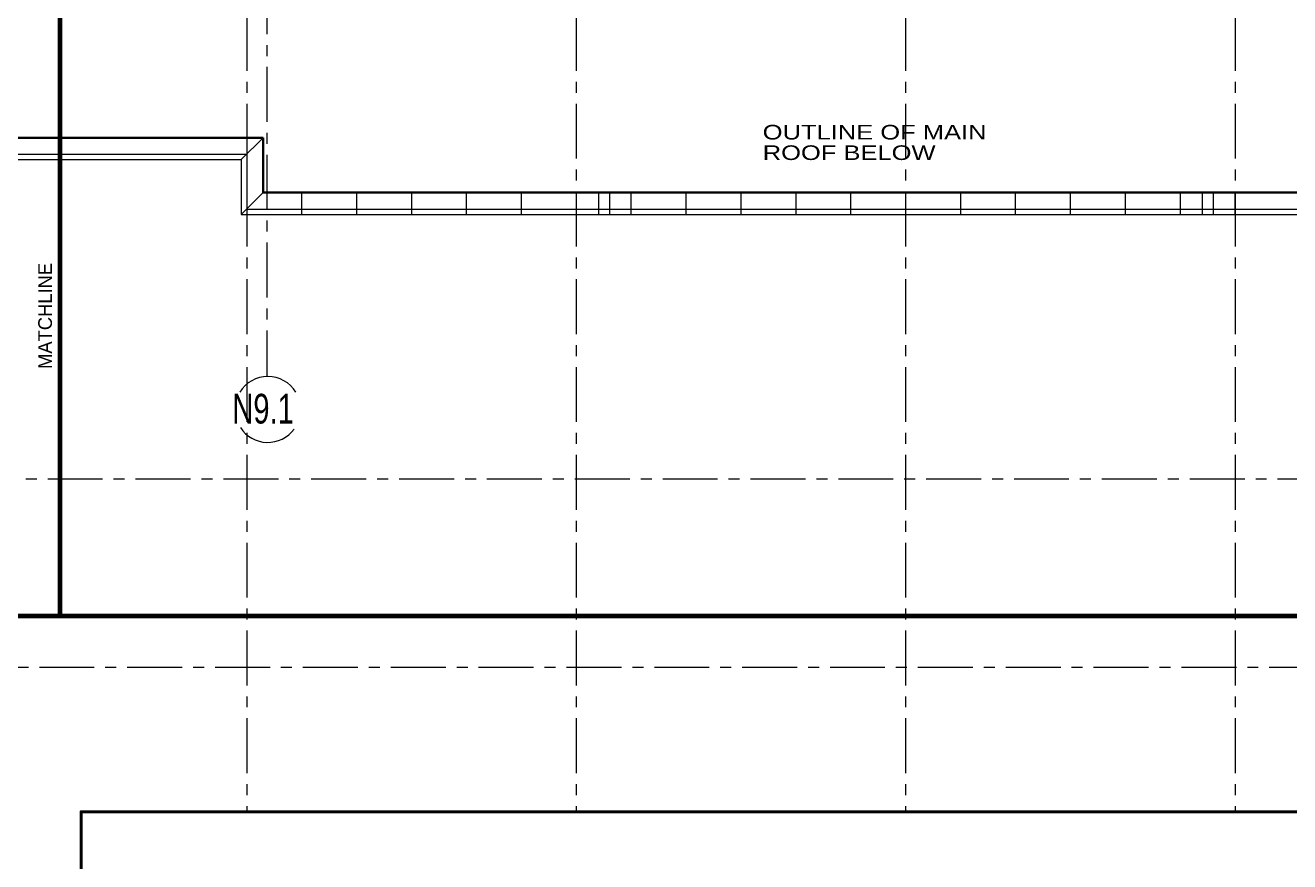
# Model space of a CAD drawing. Header units: inches. Extents: x -26575 to -19632, y -3216 to 2257.
# Drawn here: x -22743 to -21361, y -732 to 183 of the extents above; entities that cross this region are included whole.
import ezdxf
from ezdxf.enums import TextEntityAlignment as Align

# ---------------------------------------------------------------- set-up
doc = ezdxf.new("R2010")
doc.units = ezdxf.units.IN
doc.header["$LTSCALE"] = 48
doc.header["$MEASUREMENT"] = 0
for name, pattern in [('A114$0$CENTER', [2, 1.25, -0.25, 0.25, -0.25]), ('NB_15th_PH Roof_plan$0$HIDDEN2', [0.1875, 0.125, -0.0625]), ('NB_15th_PH Roof_plan$0$PHANTOM2', [1.25, 0.625, -0.125, 0.125, -0.125, 0.125, -0.125])]:
    doc.linetypes.add(name, pattern=pattern)
for name, color, linetype in [('A114$0$A-ANNO-WEST', 8, 'Continuous'), ('A114$0$A-GRID-GRDP0-14', 8, 'Continuous'), ('A114$0$A-GRID-GRDP0-15', 8, 'Continuous'), ('A114$0$A-GRID-IDP0-14', 8, 'Continuous'), ('A114$0$A-roof cope', 8, 'Continuous'), ('A114$0$Items below', 8, 'Continuous'), ('A114$0$Level 1', 8, 'Continuous'), ('NB_15th_PH Roof_plan$0$STMATCHLINE', 1, 'NB_15th_PH Roof_plan$0$HIDDEN2'), ('XREF', 7, 'Continuous')]:
    doc.layers.add(name, color=color, linetype=linetype)
doc.styles.add('A114$0$style-Arial', font='arial.ttf')
doc.styles.add('NB_15th_PH Roof_plan$0$au101s01', font='AU101S01.shx')

# ---------------------------------------------------------------- blocks, each defined once
blk = doc.blocks.new('A114')
at = {"layer": 'A114$0$A-ANNO-WEST', "lineweight": 53, "elevation": 0, "flags": 128}
blk.add_lwpolyline([(-23093.1, -797.9), (-22682, -797.9), (-22682, -676.9), (-21061, -676.9), (-21061, -2477.9), (-22682, -2477.9), (-22682, -2347.1), (-22682, -2347.1), (-23779, -2347.1), (-23779, -2347.1), (-23837.4, -2478.9), (-25502, -2478.9), (-25502, -2298.3), (-25518.8, -2282.5), (-25684.2, -2209.3), (-25076.1, -835.9), (-24911.1, -909), (-24842, -857.4), (-24842, -676.9), (-23039.5, -676.9), (-23093.1, -797.9)], close=True, dxfattribs=at)
at = {"layer": 'A114$0$A-GRID-GRDP0-14', "linetype": 'A114$0$CENTER', "lineweight": 0}
blk.add_line((-22479, 425.4), (-22479, -201.1), dxfattribs=at)
at = {"layer": 'A114$0$A-GRID-GRDP0-15', "linetype": 'A114$0$CENTER', "lineweight": 0}
for p, q in [((-22501, 2113.2), (-22501, -676.9)), ((-22141, 2113.2), (-22141, -676.9)), ((-21781, 2113.2), (-21781, -676.9)), ((-21421, 2113.2), (-21421, -676.9)), ((-24638.5, -312.8), (-20364.9, -312.8)), ((-24743.6, -518.9), (-20364.9, -518.9))]:
    blk.add_line(p, q, dxfattribs=at)
at = {"layer": 'A114$0$A-GRID-IDP0-14', "lineweight": 13}
for start, end in [(31.6457, 148.2918), (213.5133, 323.1752)]:
    blk.add_arc((-22478, -237.1), 36, start, end, dxfattribs=at)
at = {"layer": 'A114$0$A-roof cope', "lineweight": 40}
for p, q in [((-22879, 60.1, 0), (-22483, 60.1, 0)), ((-22483, 60.1, 0), (-22483, 0.1, 0)), ((-22483, 0.1, 0), (-21079, 0.1, 0))]:
    blk.add_line(p, q, dxfattribs=at)
at = {"layer": 'A114$0$A-roof cope', "lineweight": 0}
for p, q in [((-22507, 36.1, 0), (-22483, 60.1, 0)), ((-22507, -23.9, 0), (-22483, 0.1, 0)), ((-22440.8, -23.9, 0), (-22440.8, 0.1, 0)), ((-22380.8, -23.9, 0), (-22380.8, 0.1, 0)), ((-22320.8, -23.9, 0), (-22320.8, 0.1, 0)), ((-22260.8, -23.9, 0), (-22260.8, 0.1, 0)), ((-22200.8, -23.9, 0), (-22200.8, 0.1, 0)), ((-22140.8, -23.9, 0), (-22140.8, 0.1, 0)), ((-22080.8, -23.9, 0), (-22080.8, 0.1, 0)), ((-22020.8, -23.9, 0), (-22020.8, 0.1, 0)), ((-21960.8, -23.9, 0), (-21960.8, 0.1, 0)), ((-21900.8, -23.9, 0), (-21900.8, 0.1, 0)), ((-21840.8, -23.9, 0), (-21840.8, 0.1, 0)), ((-21780.8, -23.9, 0), (-21780.8, 0.1, 0)), ((-21720.8, -23.9, 0), (-21720.8, 0.1, 0)), ((-21660.8, -23.9, 0), (-21660.8, 0.1, 0)), ((-21600.8, -23.9, 0), (-21600.8, 0.1, 0)), ((-21540.8, -23.9, 0), (-21540.8, 0.1, 0)), ((-21480.8, -23.9, 0), (-21480.8, 0.1, 0)), ((-21420.8, -23.9, 0), (-21420.8, 0.1, 0))]:
    blk.add_line(p, q, dxfattribs=at)
at = {"layer": 'A114$0$A-roof cope', "lineweight": 13}
for p, q in [((-22855, 36.1, 0), (-22507, 36.1, 0)), ((-22507, 36.1, 0), (-22507, -23.9, 0)), ((-22116.8, 0.1, 0), (-22116.8, -23.9, 0)), ((-22104.8, 0.1, 0), (-22104.8, -23.9, 0)), ((-21456.8, 0.1, 0), (-21456.8, -23.9, 0)), ((-21444.8, 0.1, 0), (-21444.8, -23.9, 0)), ((-22507, -23.9, 0), (-21055, -23.9, 0))]:
    blk.add_line(p, q, dxfattribs=at)
at = {"layer": 'A114$0$Items below', "lineweight": 0}
for p, q in [((-22861, 42.1, 0), (-22501, 42.1, 0)), ((-22501, 42.1, 0), (-22501, -17.9, 0)), ((-22501, -17.9, 0), (-21061, -17.9, 0))]:
    blk.add_line(p, q, dxfattribs=at)
at = {"layer": 'A114$0$A-GRID-IDP0-14', "lineweight": 13, "style": 'A114$0$style-Arial', "width": 0.701538}
blk.add_text('N9.1', height=32.5, dxfattribs=at).set_placement((-22516.8, -252.5))
at = {"layer": 'A114$0$Level 1', "lineweight": 70, "style": 'A114$0$style-Arial', "width": 1.246875}
for s, p in [('OUTLINE OF MAIN', (-21937.2, 74.1)), ('ROOF BELOW', (-21937.2, 51.7))]:
    blk.add_text(s, height=16, dxfattribs=at).set_placement(p, align=Align.TOP_LEFT)
blk = doc.blocks.new('NB_15th_PH Roof_plan')
at = {"layer": 'NB_15th_PH Roof_plan$0$STMATCHLINE', "linetype": 'NB_15th_PH Roof_plan$0$PHANTOM2', "const_width": 5}
blk.add_lwpolyline([(-22705, -462.9), (-22705, 1870.3)], dxfattribs=at)
at = {"layer": 'NB_15th_PH Roof_plan$0$STMATCHLINE', "linetype": 'NB_15th_PH Roof_plan$0$PHANTOM2', "const_width": 5, "elevation": 0.2}
blk.add_lwpolyline([(-26104.8, -462.9), (-19634.8, -462.9)], dxfattribs=at)
at = {"layer": 'NB_15th_PH Roof_plan$0$STMATCHLINE', "style": 'NB_15th_PH Roof_plan$0$au101s01'}
blk.add_text('MATCHLINE', height=15, rotation=90, dxfattribs=at).set_placement((-22713.9, -134.8), align=Align.CENTER)

msp = doc.modelspace()

# ---------------------------------------------------------------- block references
at = {"layer": 'XREF'}
for name in ['A114', 'NB_15th_PH Roof_plan']:
    msp.add_blockref(name, (0, 0), dxfattribs=at)

doc.saveas('drawing.dxf')
